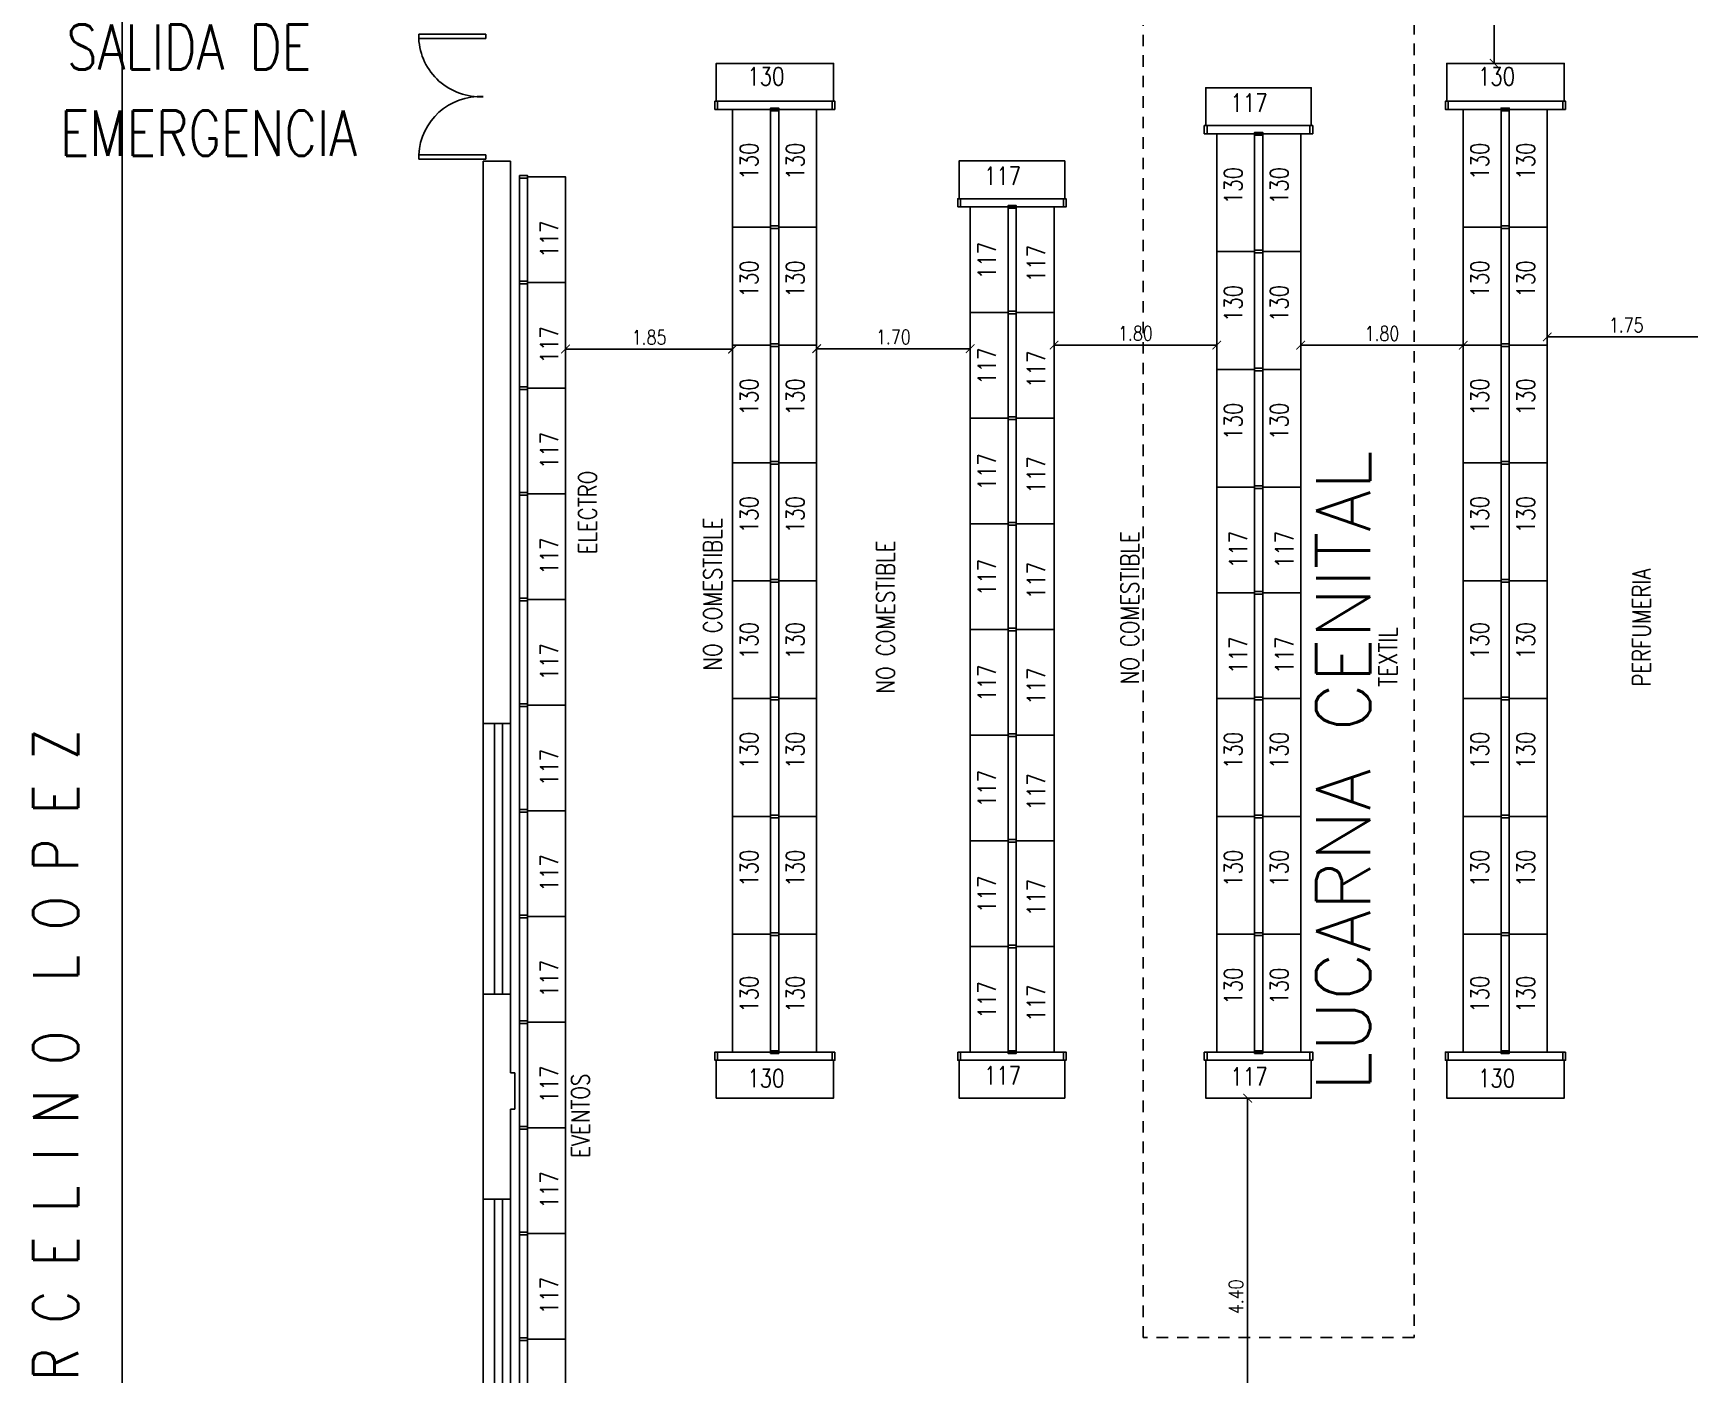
# Model space of a CAD drawing. Header units: millimetres. Extents: x -434 to 213, y 66 to 172.
# Drawn here: x -213.54 to -195.19, y 91.5 to 106.36 of the extents above; entities that cross this region are included whole.
import ezdxf

# ---------------------------------------------------------------- set-up
doc = ezdxf.new("R2010")
doc.units = ezdxf.units.MM
doc.linetypes.add('HIDDEN', pattern=[9.525, 6.35, -3.175])
for name, color, linetype in [('0_CARPINTERIA', 2, 'Continuous'), ('0_MUROS', 7, 'Continuous'), ('E_GONDOLAS', 1, 'Continuous'), ('T_TEXTOS', 3, 'Continuous')]:
    doc.layers.add(name, color=color, linetype=linetype)
doc.styles.add('COTAS', font='ROMANS.shx', dxfattribs={"width": 0.8})
doc.styles.add('ROMANS', font='ROMANS.SHX', dxfattribs={"width": 0.8, "height": 0.2})

# ---------------------------------------------------------------- blocks, each defined once
blk = doc.blocks.new('COTA')
for p, q in [((-1, 0), (0, 0)), ((0, 0.4), (0, -0.4))]:
    blk.add_line(p, q)
at = {"const_width": 0.065}
blk.add_lwpolyline([(0.14, 0.14), (0.28, 0.28), (0, 0), (-0.14, -0.14), (-0.28, -0.28)], dxfattribs=at)

msp = doc.modelspace()

# ---------------------------------------------------------------- linework, layer by layer
at = {"layer": '0_CARPINTERIA', "color": 8}
for p, q in [((-209.268, 106.352), (-209.268, 106.303)), ((-208.524, 106.352), (-209.268, 106.352)), ((-209.268, 106.303), (-208.525, 106.303)), ((-208.525, 106.303), (-208.524, 106.352)), ((-209.268, 104.968), (-209.268, 105.017)), ((-209.268, 105.017), (-208.525, 105.017)), ((-208.524, 104.969), (-209.268, 104.968)), ((-208.525, 105.017), (-208.524, 104.969)), ((-208.429, 98.719), (-208.429, 95.719)), ((-208.341, 98.719), (-208.341, 95.719)), ((-208.429, 93.449), (-208.429, 90.449)), ((-208.341, 93.449), (-208.341, 90.449))]:
    msp.add_line(p, q, dxfattribs=at)
for centre, start, end in [((-208.589, 106.339), 183.0375, 273.0375), ((-208.589, 104.981), 86.9625, 176.9625)]:
    msp.add_arc(centre, 0.68, start, end, dxfattribs=at)
at = {"layer": '0_MUROS', "color": 8, "linetype": 'HIDDEN', "ltscale": 0.02}
for p, q in [((-201.246, 91.918), (-201.246, 113.966)), ((-198.246, 113.966), (-198.246, 91.918)), ((-198.246, 91.918), (-201.246, 91.918))]:
    msp.add_line(p, q, dxfattribs=at)
at = {"layer": '0_MUROS', "color": 8}
for p, q in [((-212.553, 81.942), (-212.553, 113.662)), ((-208.553, 104.945), (-208.553, 98.719)), ((-208.553, 104.945), (-208.253, 104.945)), ((-208.253, 104.945), (-208.253, 100.328)), ((-208.253, 103.536), (-208.253, 94.848)), ((-208.253, 98.719), (-208.553, 98.719)), ((-208.553, 98.719), (-208.553, 95.719)), ((-208.253, 98.719), (-208.253, 95.719)), ((-208.553, 95.719), (-208.553, 93.449)), ((-208.253, 95.719), (-208.553, 95.719)), ((-208.253, 95.719), (-208.253, 94.848)), ((-208.203, 94.848), (-208.253, 94.848)), ((-208.203, 94.848), (-208.203, 94.448)), ((-199.909, 94.569), (-200.089, 94.569)), ((-208.253, 94.448), (-208.253, 93.449)), ((-208.203, 94.448), (-208.253, 94.448)), ((-200.089, 90.339), (-200.089, 94.399)), ((-208.253, 93.449), (-208.553, 93.449)), ((-208.553, 93.449), (-208.553, 90.449)), ((-208.253, 93.449), (-208.253, 90.449))]:
    msp.add_line(p, q, dxfattribs=at)
at = {"layer": 'E_GONDOLAS', "color": 8}
for p, q in [((-197.359, 109.07), (-197.359, 106.199)), ((-197.159, 106.029), (-197.359, 106.029)), ((-196.772, 102.909), (-196.772, 103)), ((-196.602, 103), (-195.192, 103)), ((-207.642, 102.552), (-207.642, 102.865)), ((-207.472, 102.865), (-205.962, 102.865)), ((-205.792, 102.909), (-205.792, 102.865)), ((-204.862, 102.909), (-204.862, 102.869)), ((-204.692, 102.869), (-203.332, 102.869)), ((-203.162, 102.909), (-203.162, 102.869)), ((-202.232, 102.909), (-202.232, 102.909)), ((-202.062, 102.909), (-200.602, 102.909)), ((-199.502, 102.909), (-199.502, 102.907)), ((-199.332, 102.907), (-197.872, 102.907)), ((-197.702, 102.909), (-197.702, 102.907))]:
    msp.add_line(p, q, dxfattribs=at)
for points in [[(-204.674, 105.609), (-205.974, 105.609), (-205.974, 106.029), (-204.674, 106.029)], [(-196.584, 105.609), (-197.884, 105.609), (-197.884, 106.029), (-196.584, 106.029)], [(-200.554, 105.339), (-199.384, 105.339), (-199.384, 105.759), (-200.554, 105.759)], [(-205.959, 105.519), (-205.989, 105.519), (-205.989, 105.609), (-205.959, 105.609)], [(-204.689, 105.519), (-205.959, 105.519), (-205.959, 105.609), (-204.689, 105.609)], [(-205.372, 104.214), (-205.372, 105.519), (-205.792, 105.519), (-205.792, 104.214)], [(-205.282, 105.504), (-205.282, 105.534), (-205.372, 105.534), (-205.372, 105.504)], [(-205.372, 105.504), (-205.372, 105.534), (-205.282, 105.534), (-205.282, 105.504)], [(-205.282, 104.229), (-205.282, 105.504), (-205.372, 105.504), (-205.372, 104.229)], [(-205.372, 104.229), (-205.372, 105.504), (-205.282, 105.504), (-205.282, 104.229)], [(-205.282, 104.214), (-205.282, 105.519), (-204.862, 105.519), (-204.862, 104.214)], [(-204.659, 105.519), (-204.689, 105.519), (-204.689, 105.609), (-204.659, 105.609)], [(-197.869, 105.519), (-197.899, 105.519), (-197.899, 105.609), (-197.869, 105.609)], [(-196.599, 105.519), (-197.869, 105.519), (-197.869, 105.609), (-196.599, 105.609)], [(-197.282, 104.214), (-197.282, 105.519), (-197.702, 105.519), (-197.702, 104.214)], [(-197.192, 105.504), (-197.192, 105.534), (-197.282, 105.534), (-197.282, 105.504)], [(-197.282, 105.504), (-197.282, 105.534), (-197.192, 105.534), (-197.192, 105.504)], [(-197.192, 104.229), (-197.192, 105.504), (-197.282, 105.504), (-197.282, 104.229)], [(-197.282, 104.229), (-197.282, 105.504), (-197.192, 105.504), (-197.192, 104.229)], [(-197.192, 104.214), (-197.192, 105.519), (-196.772, 105.519), (-196.772, 104.214)], [(-196.569, 105.519), (-196.599, 105.519), (-196.599, 105.609), (-196.569, 105.609)], [(-200.569, 105.249), (-200.539, 105.249), (-200.539, 105.339), (-200.569, 105.339)], [(-200.539, 105.249), (-199.399, 105.249), (-199.399, 105.339), (-200.539, 105.339)], [(-199.399, 105.249), (-199.369, 105.249), (-199.369, 105.339), (-199.399, 105.339)], [(-200.012, 105.249), (-200.012, 103.944), (-200.432, 103.944), (-200.432, 105.249)], [(-199.922, 105.264), (-199.922, 105.234), (-200.012, 105.234), (-200.012, 105.264)], [(-200.012, 105.264), (-200.012, 105.234), (-199.922, 105.234), (-199.922, 105.264)], [(-199.922, 105.234), (-199.922, 103.959), (-200.012, 103.959), (-200.012, 105.234)], [(-200.012, 105.234), (-200.012, 103.959), (-199.922, 103.959), (-199.922, 105.234)], [(-199.922, 105.249), (-199.922, 103.944), (-199.502, 103.944), (-199.502, 105.249)], [(-203.284, 104.529), (-202.114, 104.529), (-202.114, 104.949), (-203.284, 104.949)], [(-208.152, 104.756), (-208.152, 104.786), (-208.062, 104.786), (-208.062, 104.756)], [(-208.152, 103.616), (-208.152, 104.756), (-208.062, 104.756), (-208.062, 103.616)], [(-208.062, 103.601), (-208.062, 104.771), (-207.642, 104.771), (-207.642, 103.601)], [(-203.299, 104.439), (-203.269, 104.439), (-203.269, 104.529), (-203.299, 104.529)], [(-203.269, 104.439), (-202.129, 104.439), (-202.129, 104.529), (-203.269, 104.529)], [(-202.742, 104.439), (-202.742, 103.269), (-203.162, 103.269), (-203.162, 104.439)], [(-202.742, 104.454), (-202.742, 104.424), (-202.652, 104.424), (-202.652, 104.454)], [(-202.652, 104.454), (-202.652, 104.424), (-202.742, 104.424), (-202.742, 104.454)], [(-202.742, 104.424), (-202.742, 103.284), (-202.652, 103.284), (-202.652, 104.424)], [(-202.652, 104.424), (-202.652, 103.284), (-202.742, 103.284), (-202.742, 104.424)], [(-202.652, 104.439), (-202.652, 103.269), (-202.232, 103.269), (-202.232, 104.439)], [(-202.129, 104.439), (-202.099, 104.439), (-202.099, 104.529), (-202.129, 104.529)], [(-205.372, 102.909), (-205.372, 104.214), (-205.792, 104.214), (-205.792, 102.909)], [(-205.282, 104.199), (-205.282, 104.229), (-205.372, 104.229), (-205.372, 104.199)], [(-205.372, 104.199), (-205.372, 104.229), (-205.282, 104.229), (-205.282, 104.199)], [(-205.282, 104.199), (-205.282, 104.229), (-205.372, 104.229), (-205.372, 104.199)], [(-205.372, 104.199), (-205.372, 104.229), (-205.282, 104.229), (-205.282, 104.199)], [(-205.282, 102.909), (-205.282, 104.214), (-204.862, 104.214), (-204.862, 102.909)], [(-197.282, 102.909), (-197.282, 104.214), (-197.702, 104.214), (-197.702, 102.909)], [(-197.192, 104.199), (-197.192, 104.229), (-197.282, 104.229), (-197.282, 104.199)], [(-197.282, 104.199), (-197.282, 104.229), (-197.192, 104.229), (-197.192, 104.199)], [(-197.192, 104.199), (-197.192, 104.229), (-197.282, 104.229), (-197.282, 104.199)], [(-197.282, 104.199), (-197.282, 104.229), (-197.192, 104.229), (-197.192, 104.199)], [(-197.192, 102.909), (-197.192, 104.214), (-196.772, 104.214), (-196.772, 102.909)], [(-205.282, 102.924), (-205.282, 104.199), (-205.372, 104.199), (-205.372, 102.924)], [(-205.372, 102.924), (-205.372, 104.199), (-205.282, 104.199), (-205.282, 102.924)], [(-197.192, 102.924), (-197.192, 104.199), (-197.282, 104.199), (-197.282, 102.924)], [(-197.282, 102.924), (-197.282, 104.199), (-197.192, 104.199), (-197.192, 102.924)], [(-200.012, 103.944), (-200.012, 102.639), (-200.432, 102.639), (-200.432, 103.944)], [(-199.922, 103.959), (-199.922, 103.929), (-200.012, 103.929), (-200.012, 103.959)], [(-200.012, 103.959), (-200.012, 103.929), (-199.922, 103.929), (-199.922, 103.959)], [(-199.922, 103.959), (-199.922, 103.929), (-200.012, 103.929), (-200.012, 103.959)], [(-200.012, 103.959), (-200.012, 103.929), (-199.922, 103.929), (-199.922, 103.959)], [(-199.922, 103.929), (-199.922, 102.654), (-200.012, 102.654), (-200.012, 103.929)], [(-200.012, 103.929), (-200.012, 102.654), (-199.922, 102.654), (-199.922, 103.929)], [(-199.922, 103.944), (-199.922, 102.639), (-199.502, 102.639), (-199.502, 103.944)], [(-208.152, 103.586), (-208.152, 103.616), (-208.062, 103.616), (-208.062, 103.586)], [(-208.152, 103.586), (-208.152, 103.616), (-208.062, 103.616), (-208.062, 103.586)], [(-208.152, 102.446), (-208.152, 103.586), (-208.062, 103.586), (-208.062, 102.446)], [(-208.062, 102.431), (-208.062, 103.601), (-207.642, 103.601), (-207.642, 102.431)], [(-202.742, 103.284), (-202.742, 103.254), (-202.652, 103.254), (-202.652, 103.284)], [(-202.652, 103.284), (-202.652, 103.254), (-202.742, 103.254), (-202.742, 103.284)], [(-202.742, 103.284), (-202.742, 103.254), (-202.652, 103.254), (-202.652, 103.284)], [(-202.652, 103.284), (-202.652, 103.254), (-202.742, 103.254), (-202.742, 103.284)], [(-202.742, 103.269), (-202.742, 102.099), (-203.162, 102.099), (-203.162, 103.269)], [(-202.742, 103.254), (-202.742, 102.114), (-202.652, 102.114), (-202.652, 103.254)], [(-202.652, 103.254), (-202.652, 102.114), (-202.742, 102.114), (-202.742, 103.254)], [(-202.652, 103.269), (-202.652, 102.099), (-202.232, 102.099), (-202.232, 103.269)], [(-205.282, 102.894), (-205.282, 102.924), (-205.372, 102.924), (-205.372, 102.894)], [(-205.372, 102.894), (-205.372, 102.924), (-205.282, 102.924), (-205.282, 102.894)], [(-205.282, 102.894), (-205.282, 102.924), (-205.372, 102.924), (-205.372, 102.894)], [(-205.372, 102.894), (-205.372, 102.924), (-205.282, 102.924), (-205.282, 102.894)], [(-197.192, 102.894), (-197.192, 102.924), (-197.282, 102.924), (-197.282, 102.894)], [(-197.282, 102.894), (-197.282, 102.924), (-197.192, 102.924), (-197.192, 102.894)], [(-197.192, 102.894), (-197.192, 102.924), (-197.282, 102.924), (-197.282, 102.894)], [(-197.282, 102.894), (-197.282, 102.924), (-197.192, 102.924), (-197.192, 102.894)], [(-205.372, 101.604), (-205.372, 102.909), (-205.792, 102.909), (-205.792, 101.604)], [(-205.282, 101.619), (-205.282, 102.894), (-205.372, 102.894), (-205.372, 101.619)], [(-205.372, 101.619), (-205.372, 102.894), (-205.282, 102.894), (-205.282, 101.619)], [(-205.282, 101.604), (-205.282, 102.909), (-204.862, 102.909), (-204.862, 101.604)], [(-197.282, 101.604), (-197.282, 102.909), (-197.702, 102.909), (-197.702, 101.604)], [(-197.192, 101.619), (-197.192, 102.894), (-197.282, 102.894), (-197.282, 101.619)], [(-197.282, 101.619), (-197.282, 102.894), (-197.192, 102.894), (-197.192, 101.619)], [(-197.192, 101.604), (-197.192, 102.909), (-196.772, 102.909), (-196.772, 101.604)], [(-200.012, 102.639), (-200.012, 101.334), (-200.432, 101.334), (-200.432, 102.639)], [(-199.922, 102.654), (-199.922, 102.624), (-200.012, 102.624), (-200.012, 102.654)], [(-200.012, 102.654), (-200.012, 102.624), (-199.922, 102.624), (-199.922, 102.654)], [(-199.922, 102.654), (-199.922, 102.624), (-200.012, 102.624), (-200.012, 102.654)], [(-200.012, 102.654), (-200.012, 102.624), (-199.922, 102.624), (-199.922, 102.654)], [(-199.922, 102.624), (-199.922, 101.349), (-200.012, 101.349), (-200.012, 102.624)], [(-200.012, 102.624), (-200.012, 101.349), (-199.922, 101.349), (-199.922, 102.624)], [(-199.922, 102.639), (-199.922, 101.334), (-199.502, 101.334), (-199.502, 102.639)], [(-208.152, 102.416), (-208.152, 102.446), (-208.062, 102.446), (-208.062, 102.416)], [(-208.152, 102.416), (-208.152, 102.446), (-208.062, 102.446), (-208.062, 102.416)], [(-208.152, 101.276), (-208.152, 102.416), (-208.062, 102.416), (-208.062, 101.276)], [(-208.062, 101.261), (-208.062, 102.431), (-207.642, 102.431), (-207.642, 101.261)], [(-202.742, 102.099), (-202.742, 100.929), (-203.162, 100.929), (-203.162, 102.099)], [(-202.742, 102.114), (-202.742, 102.084), (-202.652, 102.084), (-202.652, 102.114)], [(-202.652, 102.114), (-202.652, 102.084), (-202.742, 102.084), (-202.742, 102.114)], [(-202.742, 102.114), (-202.742, 102.084), (-202.652, 102.084), (-202.652, 102.114)], [(-202.652, 102.114), (-202.652, 102.084), (-202.742, 102.084), (-202.742, 102.114)], [(-202.742, 102.084), (-202.742, 100.944), (-202.652, 100.944), (-202.652, 102.084)], [(-202.652, 102.084), (-202.652, 100.944), (-202.742, 100.944), (-202.742, 102.084)], [(-202.652, 102.099), (-202.652, 100.929), (-202.232, 100.929), (-202.232, 102.099)], [(-205.372, 100.299), (-205.372, 101.604), (-205.792, 101.604), (-205.792, 100.299)], [(-205.282, 101.589), (-205.282, 101.619), (-205.372, 101.619), (-205.372, 101.589)], [(-205.372, 101.589), (-205.372, 101.619), (-205.282, 101.619), (-205.282, 101.589)], [(-205.282, 101.589), (-205.282, 101.619), (-205.372, 101.619), (-205.372, 101.589)], [(-205.372, 101.589), (-205.372, 101.619), (-205.282, 101.619), (-205.282, 101.589)], [(-205.282, 100.314), (-205.282, 101.589), (-205.372, 101.589), (-205.372, 100.314)], [(-205.372, 100.314), (-205.372, 101.589), (-205.282, 101.589), (-205.282, 100.314)], [(-205.282, 100.299), (-205.282, 101.604), (-204.862, 101.604), (-204.862, 100.299)], [(-197.282, 100.299), (-197.282, 101.604), (-197.702, 101.604), (-197.702, 100.299)], [(-197.192, 101.589), (-197.192, 101.619), (-197.282, 101.619), (-197.282, 101.589)], [(-197.282, 101.589), (-197.282, 101.619), (-197.192, 101.619), (-197.192, 101.589)], [(-197.192, 101.589), (-197.192, 101.619), (-197.282, 101.619), (-197.282, 101.589)], [(-197.282, 101.589), (-197.282, 101.619), (-197.192, 101.619), (-197.192, 101.589)], [(-197.192, 100.314), (-197.192, 101.589), (-197.282, 101.589), (-197.282, 100.314)], [(-197.282, 100.314), (-197.282, 101.589), (-197.192, 101.589), (-197.192, 100.314)], [(-197.192, 100.299), (-197.192, 101.604), (-196.772, 101.604), (-196.772, 100.299)], [(-208.152, 101.246), (-208.152, 101.276), (-208.062, 101.276), (-208.062, 101.246)], [(-208.152, 101.246), (-208.152, 101.276), (-208.062, 101.276), (-208.062, 101.246)], [(-200.012, 100.164), (-200.012, 101.334), (-200.432, 101.334), (-200.432, 100.164)], [(-200.012, 101.319), (-200.012, 101.349), (-199.922, 101.349), (-199.922, 101.319)], [(-199.922, 101.319), (-199.922, 101.349), (-200.012, 101.349), (-200.012, 101.319)], [(-199.922, 101.349), (-199.922, 101.319), (-200.012, 101.319), (-200.012, 101.349)], [(-200.012, 101.349), (-200.012, 101.319), (-199.922, 101.319), (-199.922, 101.349)], [(-200.012, 100.179), (-200.012, 101.319), (-199.922, 101.319), (-199.922, 100.179)], [(-199.922, 100.179), (-199.922, 101.319), (-200.012, 101.319), (-200.012, 100.179)], [(-199.922, 100.164), (-199.922, 101.334), (-199.502, 101.334), (-199.502, 100.164)], [(-208.152, 100.106), (-208.152, 101.246), (-208.062, 101.246), (-208.062, 100.106)], [(-208.062, 100.091), (-208.062, 101.261), (-207.642, 101.261), (-207.642, 100.091)], [(-202.742, 100.929), (-202.742, 99.759), (-203.162, 99.759), (-203.162, 100.929)], [(-202.742, 100.944), (-202.742, 100.914), (-202.652, 100.914), (-202.652, 100.944)], [(-202.652, 100.944), (-202.652, 100.914), (-202.742, 100.914), (-202.742, 100.944)], [(-202.742, 100.944), (-202.742, 100.914), (-202.652, 100.914), (-202.652, 100.944)], [(-202.652, 100.944), (-202.652, 100.914), (-202.742, 100.914), (-202.742, 100.944)], [(-202.742, 100.914), (-202.742, 99.774), (-202.652, 99.774), (-202.652, 100.914)], [(-202.652, 100.914), (-202.652, 99.774), (-202.742, 99.774), (-202.742, 100.914)], [(-202.652, 100.929), (-202.652, 99.759), (-202.232, 99.759), (-202.232, 100.929)], [(-205.372, 98.994), (-205.372, 100.299), (-205.792, 100.299), (-205.792, 98.994)], [(-205.282, 100.284), (-205.282, 100.314), (-205.372, 100.314), (-205.372, 100.284)], [(-205.372, 100.284), (-205.372, 100.314), (-205.282, 100.314), (-205.282, 100.284)], [(-205.282, 100.284), (-205.282, 100.314), (-205.372, 100.314), (-205.372, 100.284)], [(-205.372, 100.284), (-205.372, 100.314), (-205.282, 100.314), (-205.282, 100.284)], [(-205.282, 99.009), (-205.282, 100.284), (-205.372, 100.284), (-205.372, 99.009)], [(-205.372, 99.009), (-205.372, 100.284), (-205.282, 100.284), (-205.282, 99.009)], [(-205.282, 98.994), (-205.282, 100.299), (-204.862, 100.299), (-204.862, 98.994)], [(-200.012, 100.149), (-200.012, 100.179), (-199.922, 100.179), (-199.922, 100.149)], [(-199.922, 100.149), (-199.922, 100.179), (-200.012, 100.179), (-200.012, 100.149)], [(-200.012, 100.149), (-200.012, 100.179), (-199.922, 100.179), (-199.922, 100.149)], [(-199.922, 100.149), (-199.922, 100.179), (-200.012, 100.179), (-200.012, 100.149)], [(-197.282, 98.994), (-197.282, 100.299), (-197.702, 100.299), (-197.702, 98.994)], [(-197.192, 100.284), (-197.192, 100.314), (-197.282, 100.314), (-197.282, 100.284)], [(-197.282, 100.284), (-197.282, 100.314), (-197.192, 100.314), (-197.192, 100.284)], [(-197.192, 100.284), (-197.192, 100.314), (-197.282, 100.314), (-197.282, 100.284)], [(-197.282, 100.284), (-197.282, 100.314), (-197.192, 100.314), (-197.192, 100.284)], [(-197.192, 99.009), (-197.192, 100.284), (-197.282, 100.284), (-197.282, 99.009)], [(-197.282, 99.009), (-197.282, 100.284), (-197.192, 100.284), (-197.192, 99.009)], [(-197.192, 98.994), (-197.192, 100.299), (-196.772, 100.299), (-196.772, 98.994)], [(-208.152, 100.076), (-208.152, 100.106), (-208.062, 100.106), (-208.062, 100.076)], [(-208.152, 100.076), (-208.152, 100.106), (-208.062, 100.106), (-208.062, 100.076)], [(-208.152, 98.936), (-208.152, 100.076), (-208.062, 100.076), (-208.062, 98.936)], [(-208.062, 98.921), (-208.062, 100.091), (-207.642, 100.091), (-207.642, 98.921)], [(-200.012, 98.994), (-200.012, 100.164), (-200.432, 100.164), (-200.432, 98.994)], [(-200.012, 99.009), (-200.012, 100.149), (-199.922, 100.149), (-199.922, 99.009)], [(-199.922, 99.009), (-199.922, 100.149), (-200.012, 100.149), (-200.012, 99.009)], [(-199.922, 98.994), (-199.922, 100.164), (-199.502, 100.164), (-199.502, 98.994)], [(-202.742, 99.759), (-202.742, 98.589), (-203.162, 98.589), (-203.162, 99.759)], [(-202.742, 99.774), (-202.742, 99.744), (-202.652, 99.744), (-202.652, 99.774)], [(-202.652, 99.774), (-202.652, 99.744), (-202.742, 99.744), (-202.742, 99.774)], [(-202.742, 99.774), (-202.742, 99.744), (-202.652, 99.744), (-202.652, 99.774)], [(-202.652, 99.774), (-202.652, 99.744), (-202.742, 99.744), (-202.742, 99.774)], [(-202.742, 99.744), (-202.742, 98.604), (-202.652, 98.604), (-202.652, 99.744)], [(-202.652, 99.744), (-202.652, 98.604), (-202.742, 98.604), (-202.742, 99.744)], [(-202.652, 99.759), (-202.652, 98.589), (-202.232, 98.589), (-202.232, 99.759)], [(-208.152, 98.906), (-208.152, 98.936), (-208.062, 98.936), (-208.062, 98.906)], [(-208.152, 98.906), (-208.152, 98.936), (-208.062, 98.936), (-208.062, 98.906)], [(-208.152, 97.766), (-208.152, 98.906), (-208.062, 98.906), (-208.062, 97.766)], [(-208.062, 97.751), (-208.062, 98.921), (-207.642, 98.921), (-207.642, 97.751)], [(-205.372, 97.689), (-205.372, 98.994), (-205.792, 98.994), (-205.792, 97.689)], [(-205.282, 98.979), (-205.282, 99.009), (-205.372, 99.009), (-205.372, 98.979)], [(-205.372, 98.979), (-205.372, 99.009), (-205.282, 99.009), (-205.282, 98.979)], [(-205.282, 98.979), (-205.282, 99.009), (-205.372, 99.009), (-205.372, 98.979)], [(-205.372, 98.979), (-205.372, 99.009), (-205.282, 99.009), (-205.282, 98.979)], [(-205.282, 97.704), (-205.282, 98.979), (-205.372, 98.979), (-205.372, 97.704)], [(-205.372, 97.704), (-205.372, 98.979), (-205.282, 98.979), (-205.282, 97.704)], [(-205.282, 97.689), (-205.282, 98.994), (-204.862, 98.994), (-204.862, 97.689)], [(-200.012, 97.689), (-200.012, 98.994), (-200.432, 98.994), (-200.432, 97.689)], [(-199.922, 98.979), (-199.922, 99.009), (-200.012, 99.009), (-200.012, 98.979)], [(-200.012, 98.979), (-200.012, 99.009), (-199.922, 99.009), (-199.922, 98.979)], [(-200.012, 98.979), (-200.012, 99.009), (-199.922, 99.009), (-199.922, 98.979)], [(-199.922, 98.979), (-199.922, 99.009), (-200.012, 99.009), (-200.012, 98.979)], [(-199.922, 97.704), (-199.922, 98.979), (-200.012, 98.979), (-200.012, 97.704)], [(-200.012, 97.704), (-200.012, 98.979), (-199.922, 98.979), (-199.922, 97.704)], [(-199.922, 97.689), (-199.922, 98.994), (-199.502, 98.994), (-199.502, 97.689)], [(-197.282, 97.689), (-197.282, 98.994), (-197.702, 98.994), (-197.702, 97.689)], [(-197.192, 98.979), (-197.192, 99.009), (-197.282, 99.009), (-197.282, 98.979)], [(-197.282, 98.979), (-197.282, 99.009), (-197.192, 99.009), (-197.192, 98.979)], [(-197.192, 98.979), (-197.192, 99.009), (-197.282, 99.009), (-197.282, 98.979)], [(-197.282, 98.979), (-197.282, 99.009), (-197.192, 99.009), (-197.192, 98.979)], [(-197.192, 97.704), (-197.192, 98.979), (-197.282, 98.979), (-197.282, 97.704)], [(-197.282, 97.704), (-197.282, 98.979), (-197.192, 98.979), (-197.192, 97.704)], [(-197.192, 97.689), (-197.192, 98.994), (-196.772, 98.994), (-196.772, 97.689)], [(-202.742, 98.589), (-202.742, 97.419), (-203.162, 97.419), (-203.162, 98.589)], [(-202.742, 98.604), (-202.742, 98.574), (-202.652, 98.574), (-202.652, 98.604)], [(-202.652, 98.604), (-202.652, 98.574), (-202.742, 98.574), (-202.742, 98.604)], [(-202.742, 98.604), (-202.742, 98.574), (-202.652, 98.574), (-202.652, 98.604)], [(-202.652, 98.604), (-202.652, 98.574), (-202.742, 98.574), (-202.742, 98.604)], [(-202.742, 98.574), (-202.742, 97.434), (-202.652, 97.434), (-202.652, 98.574)], [(-202.652, 98.574), (-202.652, 97.434), (-202.742, 97.434), (-202.742, 98.574)], [(-202.652, 98.589), (-202.652, 97.419), (-202.232, 97.419), (-202.232, 98.589)], [(-208.152, 97.736), (-208.152, 97.766), (-208.062, 97.766), (-208.062, 97.736)], [(-208.152, 97.736), (-208.152, 97.766), (-208.062, 97.766), (-208.062, 97.736)], [(-208.152, 96.596), (-208.152, 97.736), (-208.062, 97.736), (-208.062, 96.596)], [(-208.062, 96.581), (-208.062, 97.751), (-207.642, 97.751), (-207.642, 96.581)], [(-205.372, 96.384), (-205.372, 97.689), (-205.792, 97.689), (-205.792, 96.384)], [(-205.282, 97.674), (-205.282, 97.704), (-205.372, 97.704), (-205.372, 97.674)], [(-205.372, 97.674), (-205.372, 97.704), (-205.282, 97.704), (-205.282, 97.674)], [(-205.282, 97.674), (-205.282, 97.704), (-205.372, 97.704), (-205.372, 97.674)], [(-205.372, 97.674), (-205.372, 97.704), (-205.282, 97.704), (-205.282, 97.674)], [(-205.282, 96.399), (-205.282, 97.674), (-205.372, 97.674), (-205.372, 96.399)], [(-205.372, 96.399), (-205.372, 97.674), (-205.282, 97.674), (-205.282, 96.399)], [(-205.282, 96.384), (-205.282, 97.689), (-204.862, 97.689), (-204.862, 96.384)], [(-200.012, 96.384), (-200.012, 97.689), (-200.432, 97.689), (-200.432, 96.384)], [(-199.922, 97.674), (-199.922, 97.704), (-200.012, 97.704), (-200.012, 97.674)], [(-200.012, 97.674), (-200.012, 97.704), (-199.922, 97.704), (-199.922, 97.674)], [(-199.922, 97.674), (-199.922, 97.704), (-200.012, 97.704), (-200.012, 97.674)], [(-200.012, 97.674), (-200.012, 97.704), (-199.922, 97.704), (-199.922, 97.674)], [(-199.922, 96.399), (-199.922, 97.674), (-200.012, 97.674), (-200.012, 96.399)], [(-200.012, 96.399), (-200.012, 97.674), (-199.922, 97.674), (-199.922, 96.399)], [(-199.922, 96.384), (-199.922, 97.689), (-199.502, 97.689), (-199.502, 96.384)], [(-197.282, 96.384), (-197.282, 97.689), (-197.702, 97.689), (-197.702, 96.384)], [(-197.192, 97.674), (-197.192, 97.704), (-197.282, 97.704), (-197.282, 97.674)], [(-197.282, 97.674), (-197.282, 97.704), (-197.192, 97.704), (-197.192, 97.674)], [(-197.192, 97.674), (-197.192, 97.704), (-197.282, 97.704), (-197.282, 97.674)], [(-197.282, 97.674), (-197.282, 97.704), (-197.192, 97.704), (-197.192, 97.674)], [(-197.192, 96.399), (-197.192, 97.674), (-197.282, 97.674), (-197.282, 96.399)], [(-197.282, 96.399), (-197.282, 97.674), (-197.192, 97.674), (-197.192, 96.399)], [(-197.192, 96.384), (-197.192, 97.689), (-196.772, 97.689), (-196.772, 96.384)], [(-202.742, 97.419), (-202.742, 96.249), (-203.162, 96.249), (-203.162, 97.419)], [(-202.742, 97.434), (-202.742, 97.404), (-202.652, 97.404), (-202.652, 97.434)], [(-202.652, 97.434), (-202.652, 97.404), (-202.742, 97.404), (-202.742, 97.434)], [(-202.742, 97.434), (-202.742, 97.404), (-202.652, 97.404), (-202.652, 97.434)], [(-202.652, 97.434), (-202.652, 97.404), (-202.742, 97.404), (-202.742, 97.434)], [(-202.652, 97.419), (-202.652, 96.249), (-202.232, 96.249), (-202.232, 97.419)], [(-202.742, 97.404), (-202.742, 96.264), (-202.652, 96.264), (-202.652, 97.404)], [(-202.652, 97.404), (-202.652, 96.264), (-202.742, 96.264), (-202.742, 97.404)], [(-208.152, 96.566), (-208.152, 96.596), (-208.062, 96.596), (-208.062, 96.566)], [(-208.152, 96.566), (-208.152, 96.596), (-208.062, 96.596), (-208.062, 96.566)], [(-208.152, 95.426), (-208.152, 96.566), (-208.062, 96.566), (-208.062, 95.426)], [(-208.062, 95.411), (-208.062, 96.581), (-207.642, 96.581), (-207.642, 95.411)], [(-205.372, 95.079), (-205.372, 96.384), (-205.792, 96.384), (-205.792, 95.079)], [(-205.282, 96.369), (-205.282, 96.399), (-205.372, 96.399), (-205.372, 96.369)], [(-205.372, 96.369), (-205.372, 96.399), (-205.282, 96.399), (-205.282, 96.369)], [(-205.282, 96.369), (-205.282, 96.399), (-205.372, 96.399), (-205.372, 96.369)], [(-205.372, 96.369), (-205.372, 96.399), (-205.282, 96.399), (-205.282, 96.369)], [(-205.282, 95.094), (-205.282, 96.369), (-205.372, 96.369), (-205.372, 95.094)], [(-205.372, 95.094), (-205.372, 96.369), (-205.282, 96.369), (-205.282, 95.094)], [(-205.282, 95.079), (-205.282, 96.384), (-204.862, 96.384), (-204.862, 95.079)], [(-200.012, 95.079), (-200.012, 96.384), (-200.432, 96.384), (-200.432, 95.079)], [(-199.922, 96.369), (-199.922, 96.399), (-200.012, 96.399), (-200.012, 96.369)], [(-200.012, 96.369), (-200.012, 96.399), (-199.922, 96.399), (-199.922, 96.369)], [(-199.922, 96.369), (-199.922, 96.399), (-200.012, 96.399), (-200.012, 96.369)], [(-200.012, 96.369), (-200.012, 96.399), (-199.922, 96.399), (-199.922, 96.369)], [(-199.922, 95.094), (-199.922, 96.369), (-200.012, 96.369), (-200.012, 95.094)], [(-200.012, 95.094), (-200.012, 96.369), (-199.922, 96.369), (-199.922, 95.094)], [(-199.922, 95.079), (-199.922, 96.384), (-199.502, 96.384), (-199.502, 95.079)], [(-197.282, 95.079), (-197.282, 96.384), (-197.702, 96.384), (-197.702, 95.079)], [(-197.192, 96.369), (-197.192, 96.399), (-197.282, 96.399), (-197.282, 96.369)], [(-197.282, 96.369), (-197.282, 96.399), (-197.192, 96.399), (-197.192, 96.369)], [(-197.192, 96.369), (-197.192, 96.399), (-197.282, 96.399), (-197.282, 96.369)], [(-197.282, 96.369), (-197.282, 96.399), (-197.192, 96.399), (-197.192, 96.369)], [(-197.192, 95.094), (-197.192, 96.369), (-197.282, 96.369), (-197.282, 95.094)], [(-197.282, 95.094), (-197.282, 96.369), (-197.192, 96.369), (-197.192, 95.094)], [(-197.192, 95.079), (-197.192, 96.384), (-196.772, 96.384), (-196.772, 95.079)], [(-202.742, 96.249), (-202.742, 95.079), (-203.162, 95.079), (-203.162, 96.249)], [(-202.742, 96.264), (-202.742, 96.234), (-202.652, 96.234), (-202.652, 96.264)], [(-202.652, 96.264), (-202.652, 96.234), (-202.742, 96.234), (-202.742, 96.264)], [(-202.742, 96.264), (-202.742, 96.234), (-202.652, 96.234), (-202.652, 96.264)], [(-202.652, 96.264), (-202.652, 96.234), (-202.742, 96.234), (-202.742, 96.264)], [(-202.742, 96.234), (-202.742, 95.094), (-202.652, 95.094), (-202.652, 96.234)], [(-202.652, 96.234), (-202.652, 95.094), (-202.742, 95.094), (-202.742, 96.234)], [(-202.652, 96.249), (-202.652, 95.079), (-202.232, 95.079), (-202.232, 96.249)], [(-208.152, 95.396), (-208.152, 95.426), (-208.062, 95.426), (-208.062, 95.396)], [(-208.152, 95.396), (-208.152, 95.426), (-208.062, 95.426), (-208.062, 95.396)], [(-208.152, 94.256), (-208.152, 95.396), (-208.062, 95.396), (-208.062, 94.256)], [(-208.062, 94.241), (-208.062, 95.411), (-207.642, 95.411), (-207.642, 94.241)], [(-205.959, 95.079), (-205.989, 95.079), (-205.989, 94.989), (-205.959, 94.989)], [(-204.689, 95.079), (-205.959, 95.079), (-205.959, 94.989), (-204.689, 94.989)], [(-205.282, 95.064), (-205.282, 95.094), (-205.372, 95.094), (-205.372, 95.064)], [(-205.372, 95.064), (-205.372, 95.094), (-205.282, 95.094), (-205.282, 95.064)], [(-204.659, 95.079), (-204.689, 95.079), (-204.689, 94.989), (-204.659, 94.989)], [(-203.299, 95.079), (-203.269, 95.079), (-203.269, 94.989), (-203.299, 94.989)], [(-203.269, 95.079), (-202.129, 95.079), (-202.129, 94.989), (-203.269, 94.989)], [(-202.742, 95.094), (-202.742, 95.064), (-202.652, 95.064), (-202.652, 95.094)], [(-202.652, 95.094), (-202.652, 95.064), (-202.742, 95.064), (-202.742, 95.094)], [(-202.129, 95.079), (-202.099, 95.079), (-202.099, 94.989), (-202.129, 94.989)], [(-200.569, 95.079), (-200.539, 95.079), (-200.539, 94.989), (-200.569, 94.989)], [(-200.539, 95.079), (-199.399, 95.079), (-199.399, 94.989), (-200.539, 94.989)], [(-199.922, 95.064), (-199.922, 95.094), (-200.012, 95.094), (-200.012, 95.064)], [(-200.012, 95.064), (-200.012, 95.094), (-199.922, 95.094), (-199.922, 95.064)], [(-199.399, 95.079), (-199.369, 95.079), (-199.369, 94.989), (-199.399, 94.989)], [(-197.869, 95.079), (-197.899, 95.079), (-197.899, 94.989), (-197.869, 94.989)], [(-196.599, 95.079), (-197.869, 95.079), (-197.869, 94.989), (-196.599, 94.989)], [(-197.192, 95.064), (-197.192, 95.094), (-197.282, 95.094), (-197.282, 95.064)], [(-197.282, 95.064), (-197.282, 95.094), (-197.192, 95.094), (-197.192, 95.064)], [(-196.569, 95.079), (-196.599, 95.079), (-196.599, 94.989), (-196.569, 94.989)], [(-204.674, 94.989), (-205.974, 94.989), (-205.974, 94.569), (-204.674, 94.569)], [(-203.284, 94.989), (-202.114, 94.989), (-202.114, 94.569), (-203.284, 94.569)], [(-200.554, 94.989), (-199.384, 94.989), (-199.384, 94.569), (-200.554, 94.569)], [(-196.584, 94.989), (-197.884, 94.989), (-197.884, 94.569), (-196.584, 94.569)], [(-208.152, 94.226), (-208.152, 94.256), (-208.062, 94.256), (-208.062, 94.226)], [(-208.152, 94.226), (-208.152, 94.256), (-208.062, 94.256), (-208.062, 94.226)], [(-208.152, 93.086), (-208.152, 94.226), (-208.062, 94.226), (-208.062, 93.086)], [(-208.062, 93.071), (-208.062, 94.241), (-207.642, 94.241), (-207.642, 93.071)], [(-208.152, 93.056), (-208.152, 93.086), (-208.062, 93.086), (-208.062, 93.056)], [(-208.152, 93.056), (-208.152, 93.086), (-208.062, 93.086), (-208.062, 93.056)], [(-208.152, 91.916), (-208.152, 93.056), (-208.062, 93.056), (-208.062, 91.916)], [(-208.062, 91.901), (-208.062, 93.071), (-207.642, 93.071), (-207.642, 91.901)], [(-208.152, 91.886), (-208.152, 91.916), (-208.062, 91.916), (-208.062, 91.886)], [(-208.152, 91.886), (-208.152, 91.916), (-208.062, 91.916), (-208.062, 91.886)], [(-208.152, 90.746), (-208.152, 91.886), (-208.062, 91.886), (-208.062, 90.746)], [(-208.062, 90.731), (-208.062, 91.901), (-207.642, 91.901), (-207.642, 90.731)]]:
    msp.add_lwpolyline(points, close=True, dxfattribs=at)

# ---------------------------------------------------------------- block references
at = {"layer": '0_MUROS', "color": 8, "xscale": 0.17, "yscale": 0.17, "zscale": 0.17, "rotation": 90}
msp.add_blockref('COTA', (-200.089, 94.569), dxfattribs=at)
at = {"layer": 'E_GONDOLAS', "color": 8, "xscale": 0.17, "yscale": 0.17, "zscale": 0.17}
for p, rotation in [((-197.359, 106.029), 270), ((-207.642, 102.865), 180), ((-204.862, 102.869), 180), ((-202.232, 102.909), 180), ((-199.502, 102.907), 180), ((-196.772, 103), 180)]:
    msp.add_blockref('COTA', p, dxfattribs=dict(at, rotation=rotation))
for p in [(-205.792, 102.865), (-203.162, 102.869), (-200.432, 102.909), (-197.702, 102.907), (-195.022, 103)]:
    msp.add_blockref('COTA', p, dxfattribs=at)

# ---------------------------------------------------------------- texts
at = {"layer": '0_MUROS', "color": 8, "width": 0.8}
for s, height, style, p in [('SALIDA DE', 0.5, 'ROMANS', (-213.168, 105.96)), ('130', 0.2, 'COTAS', (-205.629, 105.784)), ('130', 0.2, 'COTAS', (-197.539, 105.784)), ('117', 0.2, 'COTAS', (-200.279, 105.492)), ('EMERGENCIA', 0.5, 'ROMANS', (-213.241, 105.005)), ('117', 0.2, 'COTAS', (-203.009, 104.682)), ('130', 0.2, 'COTAS', (-205.629, 94.69)), ('117', 0.2, 'COTAS', (-203.009, 94.721)), ('117', 0.2, 'COTAS', (-200.279, 94.707)), ('130', 0.2, 'COTAS', (-197.539, 94.69))]:
    msp.add_text(s, height=height, dxfattribs=dict(at, style=style)).set_placement(p)
for s, height, style, p in [('130', 0.2, 'COTAS', (-205.509, 104.74)), ('130', 0.2, 'COTAS', (-204.999, 104.74)), ('130', 0.2, 'COTAS', (-197.419, 104.74)), ('130', 0.2, 'COTAS', (-196.909, 104.74)), ('130', 0.2, 'COTAS', (-200.149, 104.469)), ('130', 0.2, 'COTAS', (-199.639, 104.469)), ('117', 0.2, 'COTAS', (-207.723, 103.876)), ('117', 0.2, 'COTAS', (-202.876, 103.64)), ('117', 0.2, 'COTAS', (-202.331, 103.605)), ('130', 0.2, 'COTAS', (-205.509, 103.435)), ('130', 0.2, 'COTAS', (-204.999, 103.435)), ('130', 0.2, 'COTAS', (-197.419, 103.435)), ('130', 0.2, 'COTAS', (-196.909, 103.435)), ('130', 0.2, 'COTAS', (-200.149, 103.164)), ('130', 0.2, 'COTAS', (-199.639, 103.164)), ('117', 0.2, 'COTAS', (-207.723, 102.706)), ('117', 0.2, 'COTAS', (-202.876, 102.47)), ('117', 0.2, 'COTAS', (-202.331, 102.435)), ('130', 0.2, 'COTAS', (-205.509, 102.13)), ('130', 0.2, 'COTAS', (-204.999, 102.13)), ('130', 0.2, 'COTAS', (-197.419, 102.13)), ('130', 0.2, 'COTAS', (-196.909, 102.13)), ('130', 0.2, 'COTAS', (-200.149, 101.859)), ('130', 0.2, 'COTAS', (-199.639, 101.859)), ('117', 0.2, 'COTAS', (-207.723, 101.536)), ('117', 0.2, 'COTAS', (-202.876, 101.3)), ('117', 0.2, 'COTAS', (-202.331, 101.265)), ('ELECTRO', 0.2, 'COTAS', (-207.299, 100.592)), ('130', 0.2, 'COTAS', (-205.509, 100.825)), ('130', 0.2, 'COTAS', (-204.999, 100.825)), ('130', 0.2, 'COTAS', (-197.419, 100.825)), ('130', 0.2, 'COTAS', (-196.909, 100.825)), ('NO COMESTIBLE', 0.2, 'COTAS', (-205.913, 99.305)), ('117', 0.2, 'COTAS', (-207.723, 100.366)), ('NO COMESTIBLE', 0.2, 'COTAS', (-203.999, 99.05)), ('NO COMESTIBLE', 0.2, 'COTAS', (-201.294, 99.152)), ('117', 0.2, 'COTAS', (-200.093, 100.439)), ('117', 0.2, 'COTAS', (-199.583, 100.439)), ('117', 0.2, 'COTAS', (-202.876, 100.13)), ('117', 0.2, 'COTAS', (-202.331, 100.095)), ('PERFUMERIA', 0.2, 'COTAS', (-195.628, 99.126)), ('130', 0.2, 'COTAS', (-205.509, 99.43)), ('130', 0.2, 'COTAS', (-204.999, 99.43)), ('130', 0.2, 'COTAS', (-197.419, 99.43)), ('130', 0.2, 'COTAS', (-196.909, 99.43)), ('117', 0.2, 'COTAS', (-200.093, 99.269)), ('117', 0.2, 'COTAS', (-199.583, 99.269)), ('TEXTIL', 0.2, 'COTAS', (-198.435, 99.126)), ('117', 0.2, 'COTAS', (-207.723, 99.196)), ('117', 0.2, 'COTAS', (-202.876, 98.96)), ('117', 0.2, 'COTAS', (-202.331, 98.925)), ('M A R C E L I N O  L O P E Z', 0.5, 'ROMANS', (-213.038, 90.172)), ('130', 0.2, 'COTAS', (-205.509, 98.215)), ('130', 0.2, 'COTAS', (-204.999, 98.215)), ('130', 0.2, 'COTAS', (-200.149, 98.214)), ('130', 0.2, 'COTAS', (-199.639, 98.214)), ('130', 0.2, 'COTAS', (-197.419, 98.215)), ('130', 0.2, 'COTAS', (-196.909, 98.215)), ('117', 0.2, 'COTAS', (-207.723, 98.026)), ('117', 0.2, 'COTAS', (-202.876, 97.79)), ('117', 0.2, 'COTAS', (-202.331, 97.755)), ('117', 0.2, 'COTAS', (-207.723, 96.856)), ('130', 0.2, 'COTAS', (-205.509, 96.91)), ('130', 0.2, 'COTAS', (-204.999, 96.91)), ('130', 0.2, 'COTAS', (-200.149, 96.909)), ('130', 0.2, 'COTAS', (-199.639, 96.909)), ('130', 0.2, 'COTAS', (-197.419, 96.91)), ('130', 0.2, 'COTAS', (-196.909, 96.91)), ('117', 0.2, 'COTAS', (-202.876, 96.62)), ('117', 0.2, 'COTAS', (-202.331, 96.585)), ('117', 0.2, 'COTAS', (-207.723, 95.686)), ('130', 0.2, 'COTAS', (-200.149, 95.604)), ('130', 0.2, 'COTAS', (-199.639, 95.604)), ('130', 0.2, 'COTAS', (-205.509, 95.515)), ('130', 0.2, 'COTAS', (-204.999, 95.515)), ('117', 0.2, 'COTAS', (-202.876, 95.45)), ('117', 0.2, 'COTAS', (-202.331, 95.415)), ('130', 0.2, 'COTAS', (-197.419, 95.515)), ('130', 0.2, 'COTAS', (-196.909, 95.515)), ('117', 0.2, 'COTAS', (-207.723, 94.516)), ('EVENTOS', 0.2, 'COTAS', (-207.378, 93.908)), ('117', 0.2, 'COTAS', (-207.723, 93.346)), ('117', 0.2, 'COTAS', (-207.723, 92.176))]:
    msp.add_text(s, height=height, rotation=90, dxfattribs=dict(at, style=style)).set_placement(p)
at = {"layer": '0_MUROS', "color": 8, "insert": (-200.219, 92.369), "char_height": 0.16, "attachment_point": 5, "rotation": 90, "style": 'COTAS'}
msp.add_mtext('\\A1;4.40', dxfattribs=at)
at = {"layer": 'E_GONDOLAS', "color": 8, "char_height": 0.16, "attachment_point": 5, "style": 'COTAS'}
for s, insert in [('\\A1;1.80', (-201.332, 103.039)), ('\\A1;1.80', (-198.602, 103.037)), ('\\A1;1.75', (-195.897, 103.13)), ('\\A1;1.85', (-206.717, 102.995)), ('\\A1;1.70', (-204.012, 102.999))]:
    msp.add_mtext(s, dxfattribs=dict(at, insert=insert))
at = {"layer": 'T_TEXTOS', "color": 8, "style": 'ROMANS'}
msp.add_text('LUCARNA CENITAL', height=0.6, rotation=90, dxfattribs=at).set_placement((-198.732, 94.643))

doc.saveas('drawing.dxf')
